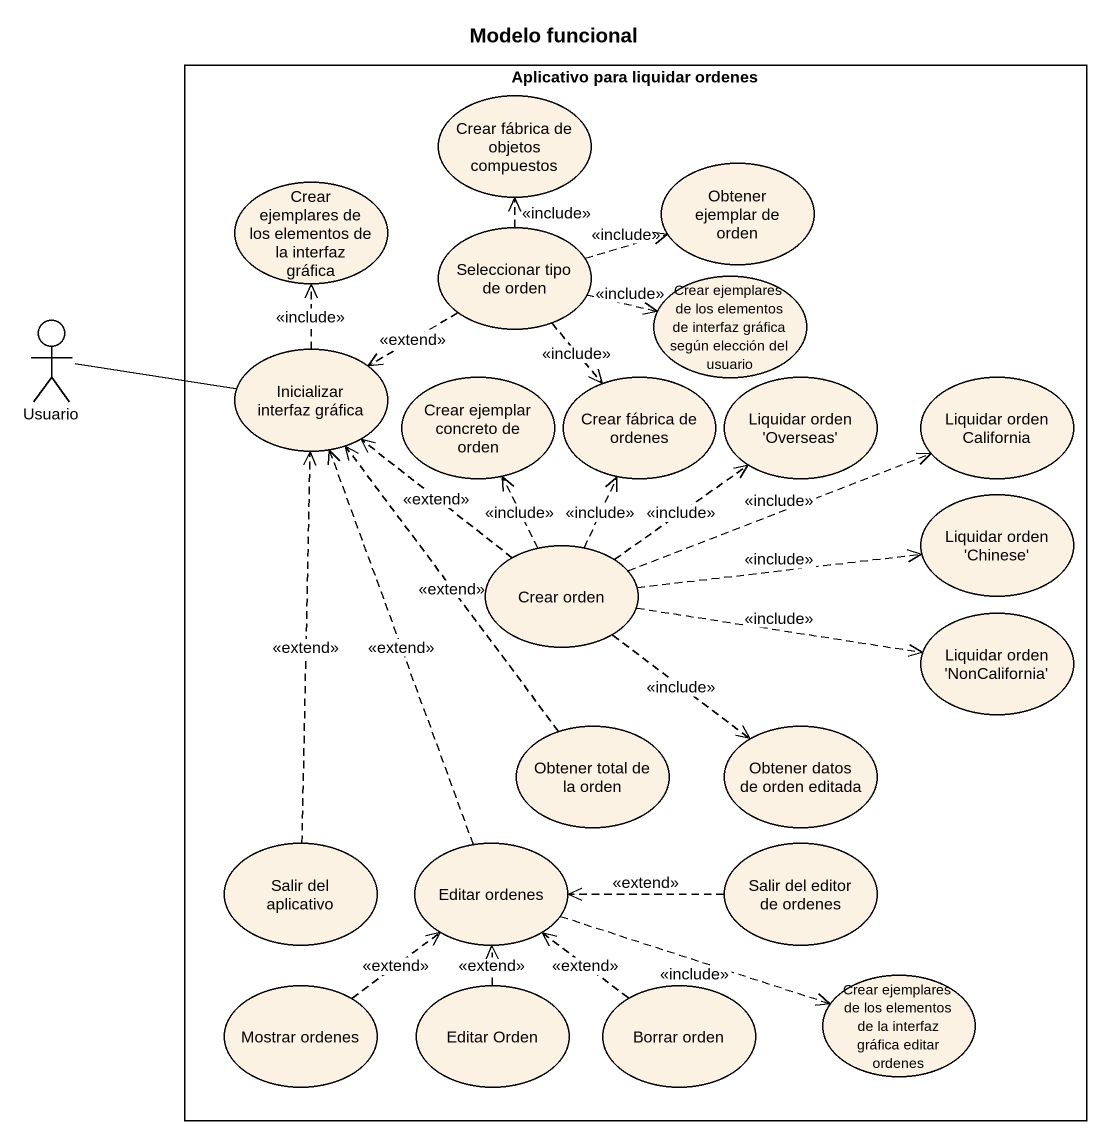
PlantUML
@startuml
title Modelo funcional
rectangle "Aplicativo para liquidar ordenes" as Aplicativo_para_liquidar {
  usecase "Crear fábrica de objetos compuestos" as Crear_fábrica_de_objetos
  usecase "Crear ejemplares de los elementos de la interfaz gráfica" as Crear_ejemplares_de_los
  usecase "Obtener ejemplar de orden" as Obtener_ejemplar_de_orden
  usecase "Seleccionar tipo de orden" as Seleccionar_tipo_de_orden
  usecase "Crear ejemplares de los elementos de interfaz gráfica según elección del usuario" as Crear_ejemplares_de_los_2
  usecase "Inicializar interfaz gráfica" as Inicializar_interfaz_gráfica
  usecase "Crear ejemplar concreto de orden" as Crear_ejemplar_concreto_de
  usecase "Crear fábrica de ordenes" as Crear_fábrica_de_ordenes
  usecase "Liquidar orden 'Overseas'" as Liquidar_orden_Overseas
  usecase "Liquidar orden California" as Liquidar_orden_California
  usecase "Crear orden" as Crear_orden
  usecase "Liquidar orden 'Chinese'" as Liquidar_orden_Chinese
  usecase "Liquidar orden 'NonCalifornia'" as Liquidar_orden_NonCalifornia
  usecase "Obtener total de la orden" as Obtener_total_de_la_orden
  usecase "Obtener datos de orden editada" as Obtener_datos_de_orden
  usecase "Salir del aplicativo" as Salir_del_aplicativo
  usecase "Editar ordenes" as Editar_ordenes
  usecase "Salir del editor de ordenes" as Salir_del_editor_de_ordenes
  usecase "Mostrar ordenes" as Mostrar_ordenes
  usecase "Editar Orden" as Editar_Orden
  usecase "Borrar orden" as Borrar_orden
  usecase "Crear ejemplares de los elementos de la interfaz gráfica editar ordenes" as Crear_ejemplares_de_los_3
}
actor Usuario
Seleccionar_tipo_de_orden .up.> Crear_fábrica_de_objetos : <<include>>
Seleccionar_tipo_de_orden .right.> Obtener_ejemplar_de_orden : <<include>>
Seleccionar_tipo_de_orden .right.> Crear_ejemplares_de_los_2 : <<include>>
Seleccionar_tipo_de_orden .left.> Inicializar_interfaz_gráfica : <<extend>>
Seleccionar_tipo_de_orden ..> Crear_fábrica_de_ordenes : <<include>>
Usuario -right- Inicializar_interfaz_gráfica
Inicializar_interfaz_gráfica .up.> Crear_ejemplares_de_los : <<include>>
Crear_orden .up.> Inicializar_interfaz_gráfica : <<extend>>
Crear_orden .up.> Crear_ejemplar_concreto_de : <<include>>
Crear_orden .up.> Crear_fábrica_de_ordenes : <<include>>
Crear_orden .up.> Liquidar_orden_Overseas : <<include>>
Crear_orden .right.> Liquidar_orden_California : <<include>>
Crear_orden .right.> Liquidar_orden_Chinese : <<include>>
Crear_orden .right.> Liquidar_orden_NonCalifornia : <<include>>
Crear_orden ..> Obtener_datos_de_orden : <<include>>
Obtener_total_de_la_orden .up.> Inicializar_interfaz_gráfica : <<extend>>
Salir_del_aplicativo .up.> Inicializar_interfaz_gráfica : <<extend>>
Editar_ordenes .up.> Inicializar_interfaz_gráfica : <<extend>>
Editar_ordenes .right.> Crear_ejemplares_de_los_3 : <<include>>
Salir_del_editor_de_ordenes .left.> Editar_ordenes : <<extend>>
Mostrar_ordenes .up.> Editar_ordenes : <<extend>>
Editar_Orden .up.> Editar_ordenes : <<extend>>
Borrar_orden .up.> Editar_ordenes : <<extend>>
@enduml
